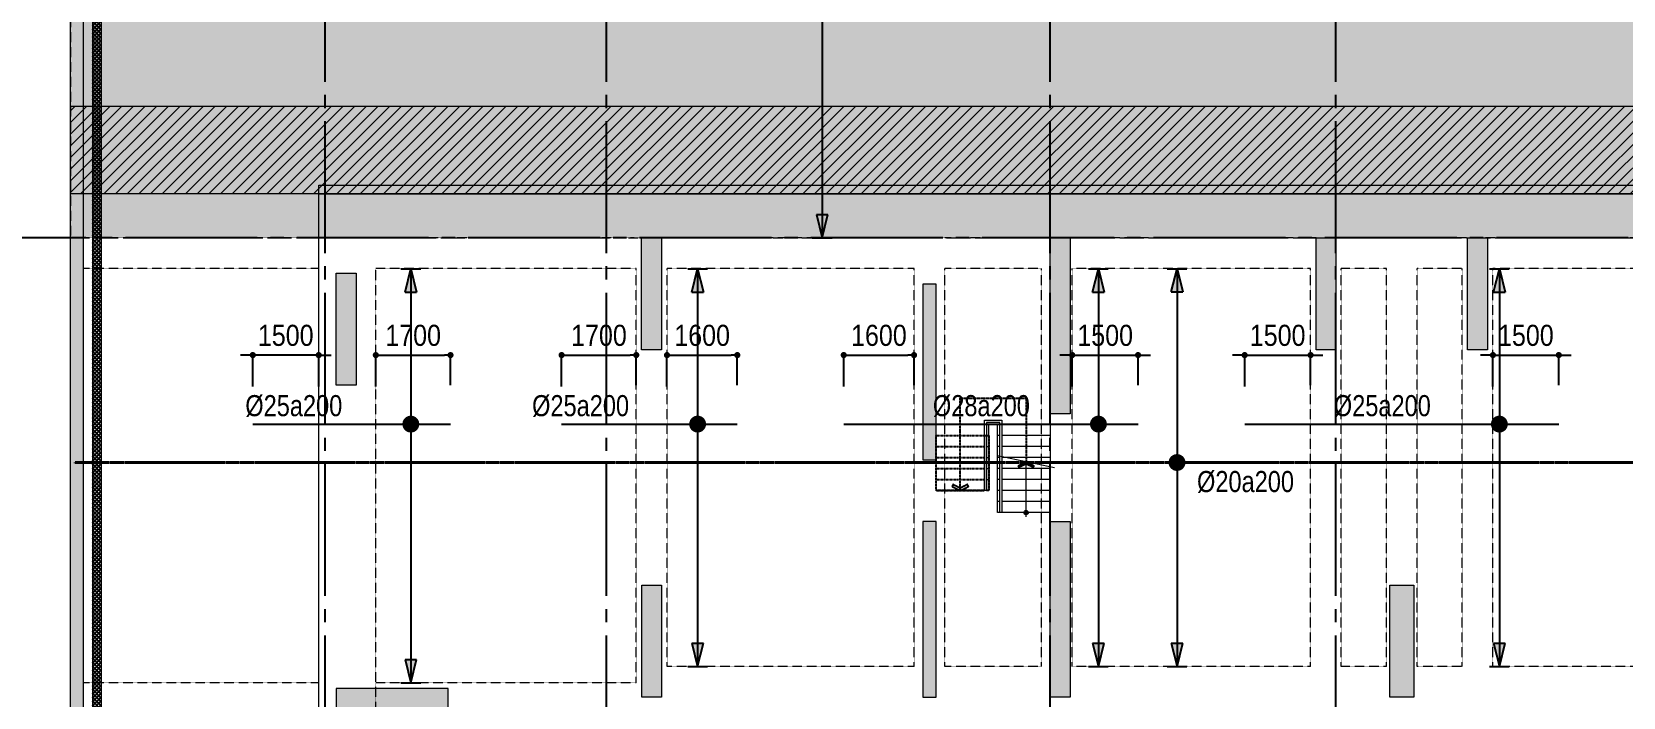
# Model space of a CAD drawing. Header units: millimetres. Extents: x -3819597 to -2591384, y 582389 to 820195.
# Drawn here: x -3717024 to -3680806, y 622231 to 637369 of the extents above; entities that cross this region are included whole.
import ezdxf
from ezdxf.enums import TextEntityAlignment as Align

# ---------------------------------------------------------------- set-up
doc = ezdxf.new("R2010")
doc.units = ezdxf.units.MM
doc.header["$MEASUREMENT"] = 0
for name, pattern in [('CENTER', [2, 1.25, -0.25, 0.25, -0.25]), ('CHG_XX_Cot_Ham 2$0$MB_Luoi truc$0$HTT Hidden 21', [3, 2, -1]), ('CHG_XX_Damsan_Ham 2$0$CHG_XX_Damsan_Ham 2$0$HIDDEN', [0.375, 0.25, -0.125]), ('CHG_XX_Damsan_Ham 2$0$MB Ham 2$0$HIDDEN', [0.375, 0.25, -0.125]), ('CHG_XX_Luoi truc$0$MB_Luoi truc$0$Center101', [13, 10, -1, 1, -1]), ('HIDDEN', [0.375, 0.25, -0.125])]:
    doc.linetypes.add(name, pattern=pattern)
doc.layers.get('0').update_dxf_attribs({"lineweight": 9})
doc.layers.get('Defpoints').update_dxf_attribs({"color": 10, "lineweight": 0})
for name, color, linetype in [('02HN. TEXT B', 1, 'Continuous'), ('08HN. SSS X', 6, 'Continuous'), ('12HN. GRID', 1, 'CENTER'), ('CHG_XX_Cot_Ham 2$0$mb_cot tang 1-3$0$Concrete Line', 6, 'Continuous'), ("CHG_XX_Damsan_Ham 2$0$CHG_XX_Damsan_Ham 2$0$'S_General_Hatch_8", 8, 'Continuous'), ('CHG_XX_Damsan_Ham 2$0$MB Ham 2$0$Staircase', 30, 'Continuous'), ('CHG_XX_Luoi truc$0$Grid', 34, 'Continuous'), ('CHG_XX_Luoi truc$0$Grid Line', 8, 'CHG_XX_Luoi truc$0$MB_Luoi truc$0$Center101'), ('dim', 51, 'Continuous')]:
    doc.layers.add(name, color=color, linetype=linetype)
for name, color, linetype, lineweight in [('CHG_XX_Cot_Ham 2$0$NS-Pier-H2', 150, 'Continuous', 13), ('CHG_XX_Cot_Ham 2$0$NS-Pier-H2 @ 1', 150, 'Continuous', 13), ('CHG_XX_Cot_Ham 2$0$NS-Pier-H2 @ 150', 150, 'Continuous', 13), ("CHG_XX_Damsan_Ham 2$0$CHG_XX_Damsan_Ham 2$0$'S_General_Hidden_1 Thin", 1, 'CHG_XX_Damsan_Ham 2$0$CHG_XX_Damsan_Ham 2$0$HIDDEN', 18), ('CHG_XX_Damsan_Ham 2$0$CHG_XX_Damsan_Ham 2$0$CHG_XX_Damsan_Ham 2$0$Start net bao', 3, 'Continuous', 18), ('CHG_XX_Damsan_Ham 2$0$CHG_XX_Damsan_Ham 2$0$DBAO', 3, 'Continuous', 13), ('CHG_XX_Damsan_Ham 2$0$CHG_XX_Damsan_Ham 2$0$DTE-MEP-H-SLAB TEXT', 3, 'Continuous', 0), ('CHG_XX_Damsan_Ham 2$0$CHG_XX_Damsan_Ham 2$0$HATCH', 154, 'Continuous', 9), ('CHG_XX_Damsan_Ham 2$0$CHG_XX_Damsan_Ham 2$0$mach ngung thi cong', 6, 'Continuous', 13), ('CHG_XX_Damsan_Ham 2$0$CHG_XX_Damsan_Ham 2$0$Start hatch @ 1', 8, 'Continuous', 25), ('CHG_XX_Damsan_Ham 2$0$CHG_XX_Damsan_Ham 2$0$Start net bao', 3, 'Continuous', 18), ('CHG_XX_Damsan_Ham 2$0$HATCH', 57, 'Continuous', 9), ('CHG_XX_Damsan_Ham 2$0$mach ngung thi cong', 6, 'Continuous', 13), ('CHG_XX_Damsan_Ham 2$0$tam cap ram', 8, 'Continuous', 5), ('thep chay suot', 5, 'HIDDEN', 40)]:
    doc.layers.add(name, color=color, linetype=linetype, lineweight=lineweight)
doc.styles.add('[HN042014]STYLE', font='arial.ttf', dxfattribs={"width": 0.8})
doc.styles.add('CHG_XX_Luoi truc$0$MB_Luoi truc$0$Grid A-F$0$VNI-HelveCB', font='VHELVCB_0.TTF')
doc.styles.add('MB_Luoi truc$0$Arial_C', font='arial.ttf', dxfattribs={"width": 0.85})
doc.dimstyles.new('200', dxfattribs={"dimscale": 200, "dimtxt": 2.4, "dimasz": 0.7, "dimexe": 0.0003, "dimexo": 0, "dimgap": 1, "dimtad": 1, "dimdec": 0, "dimzin": 12, "dimdsep": 46, "dimtxsty": 'MB_Luoi truc$0$Arial_C', "dimblk": 'MB_Luoi truc$0$_Dot', "dimcen": 0.5, "dimclrd": 256, "dimclre": 8, "dimclrt": 1, "dimadec": 0, "dimazin": 0, "dimtfac": 1, "dimtdec": 0, "dimtix": 1, "dimtmove": 2, "dimatfit": 3, "dimldrblk": 'MB_Luoi truc$0$HTT Arrow 30', "dimfxl": 1, "dimtolj": 1, "dimtzin": 0, "dimlwe": -1, "dimarcsym": 0})

# ---------------------------------------------------------------- blocks, each defined once
blk = doc.blocks.new('*U711')
at = {"layer": '12HN. GRID', "linetype": 'Continuous'}
h = blk.add_hatch(color=256, dxfattribs=at)
h.dxf.hatch_style = 1
h.paths.add_polyline_path([(-44, 1294), (44, 1294), (0, 1470)])
h = blk.add_hatch(color=256, dxfattribs=at)
h.dxf.hatch_style = 1
h.paths.add_polyline_path([(0, -1546), (44, -1370), (-44, -1370)])
for p, q in [((-75, 1470), (75, 1470)), ((-44, 1294), (0, 1470)), ((0, 1470), (0, -1546)), ((0, 1470), (44, 1294)), ((-44, 1294), (44, 1294)), ((-44, -1370), (44, -1370)), ((-44, -1370), (0, -1546)), ((0, -1546), (44, -1370)), ((-75, -1546), (75, -1546))]:
    blk.add_line(p, q, dxfattribs=at)
at = {"layer": '12HN. GRID', "linetype": 'Continuous', "const_width": 64, "flags": 128}
blk.add_lwpolyline([(-32, 0, 1), (32, 0, 1)], format="xyb", close=True, dxfattribs=at)
at = {"layer": 'thep chay suot', "linetype": 'HIDDEN', "ltscale": 10}
blk.add_line((-8360, 0), (6008, 0), dxfattribs=at)
at = {"layer": 'thep chay suot', "linetype": 'ByBlock', "ltscale": 0.001}
blk.add_line((-8360, 0), (-8360, -5), dxfattribs=at)
at = {"layer": '02HN. TEXT B', "linetype": 'ByBlock', "style": '[HN042014]STYLE', "width": 0.8, "flags": 8}
blk.add_attdef('0', text='', height=160, dxfattribs=at).set_placement((-351, 260), align=Align.MIDDLE_CENTER)
blk.add_attdef('1', text='', height=160, dxfattribs=at).set_placement((152, -144), align=Align.MIDDLE_LEFT)
at = {"layer": 'Defpoints', "color": 9, "linetype": 'ByBlock', "style": '[HN042014]STYLE', "width": 0.8, "flags": 9}
for tag, p in [('2', (13639, -186)), ('3', (13639, -590)), ('4', (13639, -995)), ('5', (13639, -1386))]:
    blk.add_attdef(tag, text='', height=250, dxfattribs=at).set_placement(p, align=Align.MIDDLE_CENTER)
blk = doc.blocks.new('*U619')
at = {"layer": '12HN. GRID', "linetype": 'Continuous'}
h = blk.add_hatch(color=256, dxfattribs=at)
h.dxf.hatch_style = 1
h.paths.add_polyline_path([(-44, 1001), (44, 1001), (0, 1177)])
h = blk.add_hatch(color=256, dxfattribs=at)
h.dxf.hatch_style = 1
h.paths.add_polyline_path([(0, -1962), (44, -1786), (-44, -1786)])
at = {"layer": '08HN. SSS X', "linetype": 'ByBlock', "ltscale": 10}
for p, q in [((-1199, 0), (301, 0)), ((-1199, 0), (-1199, 0)), ((301, 0), (301, 0))]:
    blk.add_line(p, q, dxfattribs=at)
at = {"layer": '12HN. GRID', "linetype": 'Continuous'}
for p, q in [((-75, 1177), (75, 1177)), ((-44, 1001), (0, 1177)), ((0, 1177), (0, -1962)), ((0, 1177), (44, 1001)), ((-44, 1001), (44, 1001)), ((-44, -1786), (44, -1786)), ((-44, -1786), (0, -1962)), ((0, -1962), (44, -1786)), ((-75, -1962), (75, -1962))]:
    blk.add_line(p, q, dxfattribs=at)
at = {"layer": '12HN. GRID', "linetype": 'Continuous', "const_width": 64, "flags": 128}
blk.add_lwpolyline([(-32, 0, 1), (32, 0, 1)], format="xyb", close=True, dxfattribs=at)
at = {"layer": '02HN. TEXT B', "linetype": 'ByBlock', "style": '[HN042014]STYLE', "width": 0.8, "flags": 8}
blk.add_attdef('0', text='', height=160, dxfattribs=at).set_placement((1102, 160), align=Align.MIDDLE_CENTER)
blk.add_attdef('1', text='', height=160, dxfattribs=at).set_placement((-1256, 140), align=Align.MIDDLE_LEFT)
at = {"layer": 'Defpoints', "color": 9, "linetype": 'ByBlock', "style": '[HN042014]STYLE', "width": 0.8, "flags": 9}
for tag, p in [('2', (3037, 12888)), ('3', (3037, 12484)), ('4', (3037, 12079)), ('5', (3037, 11688))]:
    blk.add_attdef(tag, text='', height=250, dxfattribs=at).set_placement(p, align=Align.MIDDLE_CENTER)
blk = doc.blocks.new('MB_Luoi truc$0$_Dot')
at = {"color": 0, "linetype": 'ByBlock', "lineweight": -2}
blk.add_line((-0.5, 0), (-1, 0), dxfattribs=at)
at = {"color": 0, "linetype": 'ByBlock', "const_width": 0.5}
blk.add_lwpolyline([(-0.25, 0, 1), (0.25, 0, 1)], format="xyb", close=True, dxfattribs=at)
blk = doc.blocks.new('*D617')
at = {"layer": 'Defpoints', "color": 0, "ltscale": 1500, "transparency": 16777216}
for p in [(-3711995, 630014), (-3711995, 629299), (-3710495, 629299)]:
    blk.add_point(p, dxfattribs=at)
at = {"layer": 'dim', "lineweight": -2, "ltscale": 1500, "transparency": 16777216}
for p, q in [((-3712135, 630014), (-3712275, 630014)), ((-3710495, 630014), (-3711995, 630014)), ((-3710355, 630014), (-3710215, 630014))]:
    blk.add_line(p, q, dxfattribs=at)
at = {"layer": 'dim', "color": 8, "ltscale": 1500, "transparency": 16777216}
for p, q in [((-3711995, 629299), (-3711995, 630015)), ((-3710495, 629299), (-3710495, 630015))]:
    blk.add_line(p, q, dxfattribs=at)
at = {"layer": 'dim', "lineweight": -2, "ltscale": 1500, "transparency": 16777216, "xscale": 140, "yscale": 140, "zscale": 140}
blk.add_blockref('MB_Luoi truc$0$_Dot', (-3711995, 630014), dxfattribs=at)
at = {"layer": 'dim', "lineweight": -2, "ltscale": 1500, "transparency": 16777216, "xscale": 140, "yscale": 140, "zscale": 140, "rotation": 180}
blk.add_blockref('MB_Luoi truc$0$_Dot', (-3710495, 630014), dxfattribs=at)
at = {"layer": 'dim', "color": 1, "ltscale": 1500, "transparency": 16777216, "insert": (-3711245, 630460), "char_height": 480, "attachment_point": 5, "style": 'MB_Luoi truc$0$Arial_C'}
blk.add_mtext('\\A1;1500', dxfattribs=at)
blk = doc.blocks.new('MB_Luoi truc$0$HTT Arrow 30')
blk.add_hatch(color=256).paths.add_polyline_path([(-2.5, 0.375), (-2.5, -0.375), (0, 0)])
at = {"color": 0, "linetype": 'ByBlock', "lineweight": -2}
for p, q in [((0, 0), (-2.5, 0.375)), ((-2.5, -0.375), (-2.5, 0.375)), ((0, 0), (-2.5, -0.375))]:
    blk.add_line(p, q, dxfattribs=at)
blk = doc.blocks.new('*D618')
at = {"layer": 'Defpoints', "color": 0, "ltscale": 1500, "transparency": 16777216}
for p in [(-3707495, 630014), (-3709195, 629299), (-3707495, 629326)]:
    blk.add_point(p, dxfattribs=at)
at = {"layer": 'dim', "color": 8, "ltscale": 1500, "transparency": 16777216}
for p, q in [((-3709195, 629299), (-3709195, 630015)), ((-3707495, 629326), (-3707495, 630015))]:
    blk.add_line(p, q, dxfattribs=at)
at = {"layer": 'dim', "lineweight": -2, "ltscale": 1500, "transparency": 16777216}
blk.add_line((-3709055, 630014), (-3707635, 630014), dxfattribs=at)
at = {"layer": 'dim', "lineweight": -2, "ltscale": 1500, "transparency": 16777216, "xscale": 140, "yscale": 140, "zscale": 140, "rotation": 180}
blk.add_blockref('MB_Luoi truc$0$_Dot', (-3709195, 630014), dxfattribs=at)
at = {"layer": 'dim', "lineweight": -2, "ltscale": 1500, "transparency": 16777216, "xscale": 140, "yscale": 140, "zscale": 140}
blk.add_blockref('MB_Luoi truc$0$_Dot', (-3707495, 630014), dxfattribs=at)
at = {"layer": 'dim', "color": 1, "ltscale": 1500, "transparency": 16777216, "insert": (-3708345, 630460), "char_height": 480, "attachment_point": 5, "style": 'MB_Luoi truc$0$Arial_C'}
blk.add_mtext('\\A1;1700', dxfattribs=at)
blk = doc.blocks.new('*D620')
at = {"layer": 'Defpoints', "color": 0, "ltscale": 1500, "transparency": 16777216}
for p in [(-3700968, 630014), (-3702568, 629299), (-3700968, 629326)]:
    blk.add_point(p, dxfattribs=at)
at = {"layer": 'dim', "color": 8, "ltscale": 1500, "transparency": 16777216}
for p, q in [((-3702568, 629299), (-3702568, 630015)), ((-3700968, 629326), (-3700968, 630015))]:
    blk.add_line(p, q, dxfattribs=at)
at = {"layer": 'dim', "lineweight": -2, "ltscale": 1500, "transparency": 16777216}
blk.add_line((-3702428, 630014), (-3701108, 630014), dxfattribs=at)
at = {"layer": 'dim', "lineweight": -2, "ltscale": 1500, "transparency": 16777216, "xscale": 140, "yscale": 140, "zscale": 140, "rotation": 180}
blk.add_blockref('MB_Luoi truc$0$_Dot', (-3702568, 630014), dxfattribs=at)
at = {"layer": 'dim', "lineweight": -2, "ltscale": 1500, "transparency": 16777216, "xscale": 140, "yscale": 140, "zscale": 140}
blk.add_blockref('MB_Luoi truc$0$_Dot', (-3700968, 630014), dxfattribs=at)
at = {"layer": 'dim', "color": 1, "ltscale": 1500, "transparency": 16777216, "insert": (-3701768, 630460), "char_height": 480, "attachment_point": 5, "style": 'MB_Luoi truc$0$Arial_C'}
blk.add_mtext('\\A1;1600', dxfattribs=at)
blk = doc.blocks.new('*D621')
at = {"layer": 'Defpoints', "color": 0, "ltscale": 1500, "transparency": 16777216}
for p in [(-3703268, 630014), (-3704967, 629299), (-3703268, 629326)]:
    blk.add_point(p, dxfattribs=at)
at = {"layer": 'dim', "color": 8, "ltscale": 1500, "transparency": 16777216}
for p, q in [((-3704967, 629299), (-3704967, 630015)), ((-3703268, 629326), (-3703268, 630015))]:
    blk.add_line(p, q, dxfattribs=at)
at = {"layer": 'dim', "lineweight": -2, "ltscale": 1500, "transparency": 16777216}
blk.add_line((-3704827, 630014), (-3703408, 630014), dxfattribs=at)
at = {"layer": 'dim', "lineweight": -2, "ltscale": 1500, "transparency": 16777216, "xscale": 140, "yscale": 140, "zscale": 140, "rotation": 180}
blk.add_blockref('MB_Luoi truc$0$_Dot', (-3704967, 630014), dxfattribs=at)
at = {"layer": 'dim', "lineweight": -2, "ltscale": 1500, "transparency": 16777216, "xscale": 140, "yscale": 140, "zscale": 140}
blk.add_blockref('MB_Luoi truc$0$_Dot', (-3703268, 630014), dxfattribs=at)
at = {"layer": 'dim', "color": 1, "ltscale": 1500, "transparency": 16777216, "insert": (-3704117, 630460), "char_height": 480, "attachment_point": 5, "style": 'MB_Luoi truc$0$Arial_C'}
blk.add_mtext('\\A1;1700', dxfattribs=at)
blk = doc.blocks.new('*D622')
at = {"layer": 'Defpoints', "color": 0, "ltscale": 1500, "transparency": 16777216}
for p in [(-3696945, 630014), (-3698545, 629299), (-3696945, 629326)]:
    blk.add_point(p, dxfattribs=at)
at = {"layer": 'dim', "color": 8, "ltscale": 1500, "transparency": 16777216}
for p, q in [((-3698545, 629299), (-3698545, 630015)), ((-3696945, 629326), (-3696945, 630015))]:
    blk.add_line(p, q, dxfattribs=at)
at = {"layer": 'dim', "lineweight": -2, "ltscale": 1500, "transparency": 16777216}
blk.add_line((-3698405, 630014), (-3697085, 630014), dxfattribs=at)
at = {"layer": 'dim', "lineweight": -2, "ltscale": 1500, "transparency": 16777216, "xscale": 140, "yscale": 140, "zscale": 140, "rotation": 180}
blk.add_blockref('MB_Luoi truc$0$_Dot', (-3698545, 630014), dxfattribs=at)
at = {"layer": 'dim', "lineweight": -2, "ltscale": 1500, "transparency": 16777216, "xscale": 140, "yscale": 140, "zscale": 140}
blk.add_blockref('MB_Luoi truc$0$_Dot', (-3696945, 630014), dxfattribs=at)
at = {"layer": 'dim', "color": 1, "ltscale": 1500, "transparency": 16777216, "insert": (-3697745, 630460), "char_height": 480, "attachment_point": 5, "style": 'MB_Luoi truc$0$Arial_C'}
blk.add_mtext('\\A1;1600', dxfattribs=at)
blk = doc.blocks.new('*D623')
at = {"layer": 'Defpoints', "color": 0, "ltscale": 1500, "transparency": 16777216}
for p in [(-3687920, 630014), (-3689420, 629299), (-3687920, 629326)]:
    blk.add_point(p, dxfattribs=at)
at = {"layer": 'dim', "lineweight": -2, "ltscale": 1500, "transparency": 16777216}
for p, q in [((-3689560, 630014), (-3689700, 630014)), ((-3689420, 630014), (-3687920, 630014)), ((-3687780, 630014), (-3687640, 630014))]:
    blk.add_line(p, q, dxfattribs=at)
at = {"layer": 'dim', "color": 8, "ltscale": 1500, "transparency": 16777216}
for p, q in [((-3689420, 629299), (-3689420, 630015)), ((-3687920, 629326), (-3687920, 630015))]:
    blk.add_line(p, q, dxfattribs=at)
at = {"layer": 'dim', "lineweight": -2, "ltscale": 1500, "transparency": 16777216, "xscale": 140, "yscale": 140, "zscale": 140}
blk.add_blockref('MB_Luoi truc$0$_Dot', (-3689420, 630014), dxfattribs=at)
at = {"layer": 'dim', "lineweight": -2, "ltscale": 1500, "transparency": 16777216, "xscale": 140, "yscale": 140, "zscale": 140, "rotation": 180}
blk.add_blockref('MB_Luoi truc$0$_Dot', (-3687920, 630014), dxfattribs=at)
at = {"layer": 'dim', "color": 1, "ltscale": 1500, "transparency": 16777216, "insert": (-3688670, 630460), "char_height": 480, "attachment_point": 5, "style": 'MB_Luoi truc$0$Arial_C'}
blk.add_mtext('\\A1;1500', dxfattribs=at)
blk = doc.blocks.new('*U630')
at = {"layer": '12HN. GRID', "linetype": 'Continuous'}
h = blk.add_hatch(color=256, dxfattribs=at)
h.dxf.hatch_style = 1
h.paths.add_polyline_path([(-44, 1001), (44, 1001), (0, 1177)])
h = blk.add_hatch(color=256, dxfattribs=at)
h.dxf.hatch_style = 1
h.paths.add_polyline_path([(0, -1837), (44, -1661), (-44, -1661)])
at = {"layer": '08HN. SSS X', "linetype": 'ByBlock', "ltscale": 10}
for p, q in [((-1032, 0), (301, 0)), ((-1032, 0), (-1032, 0)), ((301, 0), (301, 0))]:
    blk.add_line(p, q, dxfattribs=at)
at = {"layer": '12HN. GRID', "linetype": 'Continuous'}
for p, q in [((-75, 1177), (75, 1177)), ((-44, 1001), (0, 1177)), ((0, 1177), (0, -1837)), ((0, 1177), (44, 1001)), ((-44, 1001), (44, 1001)), ((-44, -1661), (44, -1661)), ((-44, -1661), (0, -1837)), ((0, -1837), (44, -1661)), ((-75, -1837), (75, -1837))]:
    blk.add_line(p, q, dxfattribs=at)
at = {"layer": '12HN. GRID', "linetype": 'Continuous', "const_width": 64, "flags": 128}
blk.add_lwpolyline([(-32, 0, 1), (32, 0, 1)], format="xyb", close=True, dxfattribs=at)
at = {"layer": '02HN. TEXT B', "linetype": 'ByBlock', "style": '[HN042014]STYLE', "width": 0.8, "flags": 8}
blk.add_attdef('0', text='', height=160, dxfattribs=at).set_placement((1102, 160), align=Align.MIDDLE_CENTER)
blk.add_attdef('1', text='', height=160, dxfattribs=at).set_placement((-1256, 140), align=Align.MIDDLE_LEFT)
at = {"layer": 'Defpoints', "color": 9, "linetype": 'ByBlock', "style": '[HN042014]STYLE', "width": 0.8, "flags": 9}
for tag, p in [('2', (3037, 12888)), ('3', (3037, 12484)), ('4', (3037, 12079)), ('5', (3037, 11688))]:
    blk.add_attdef(tag, text='', height=250, dxfattribs=at).set_placement(p, align=Align.MIDDLE_CENTER)
blk = doc.blocks.new('*D627')
at = {"layer": 'Defpoints', "color": 0, "ltscale": 1500, "transparency": 16777216}
for p in [(-3691846, 630014), (-3693345, 629299), (-3691846, 629326)]:
    blk.add_point(p, dxfattribs=at)
at = {"layer": 'dim', "lineweight": -2, "ltscale": 1500, "transparency": 16777216}
for p, q in [((-3693485, 630014), (-3693625, 630014)), ((-3693345, 630014), (-3691846, 630014)), ((-3691706, 630014), (-3691566, 630014))]:
    blk.add_line(p, q, dxfattribs=at)
at = {"layer": 'dim', "color": 8, "ltscale": 1500, "transparency": 16777216}
for p, q in [((-3693345, 629299), (-3693345, 630015)), ((-3691846, 629326), (-3691846, 630015))]:
    blk.add_line(p, q, dxfattribs=at)
at = {"layer": 'dim', "lineweight": -2, "ltscale": 1500, "transparency": 16777216, "xscale": 140, "yscale": 140, "zscale": 140}
blk.add_blockref('MB_Luoi truc$0$_Dot', (-3693345, 630014), dxfattribs=at)
at = {"layer": 'dim', "lineweight": -2, "ltscale": 1500, "transparency": 16777216, "xscale": 140, "yscale": 140, "zscale": 140, "rotation": 180}
blk.add_blockref('MB_Luoi truc$0$_Dot', (-3691846, 630014), dxfattribs=at)
at = {"layer": 'dim', "color": 1, "ltscale": 1500, "transparency": 16777216, "insert": (-3692595, 630460), "char_height": 480, "attachment_point": 5, "style": 'MB_Luoi truc$0$Arial_C'}
blk.add_mtext('\\A1;1500', dxfattribs=at)
blk = doc.blocks.new('*U629')
at = {"layer": '12HN. GRID', "linetype": 'Continuous'}
h = blk.add_hatch(color=256, dxfattribs=at)
h.dxf.hatch_style = 1
h.paths.add_polyline_path([(-44, 1001), (44, 1001), (0, 1177)])
h = blk.add_hatch(color=256, dxfattribs=at)
h.dxf.hatch_style = 1
h.paths.add_polyline_path([(0, -1837), (44, -1661), (-44, -1661)])
at = {"layer": '08HN. SSS X', "linetype": 'ByBlock', "ltscale": 10}
for p, q in [((-1932, 0), (301, 0)), ((-1932, 0), (-1932, 0)), ((301, 0), (301, 0))]:
    blk.add_line(p, q, dxfattribs=at)
at = {"layer": '12HN. GRID', "linetype": 'Continuous'}
for p, q in [((-75, 1177), (75, 1177)), ((-44, 1001), (0, 1177)), ((0, 1177), (0, -1837)), ((0, 1177), (44, 1001)), ((-44, 1001), (44, 1001)), ((-44, -1661), (44, -1661)), ((-44, -1661), (0, -1837)), ((0, -1837), (44, -1661)), ((-75, -1837), (75, -1837))]:
    blk.add_line(p, q, dxfattribs=at)
at = {"layer": '12HN. GRID', "linetype": 'Continuous', "const_width": 64, "flags": 128}
blk.add_lwpolyline([(-32, 0, 1), (32, 0, 1)], format="xyb", close=True, dxfattribs=at)
at = {"layer": '02HN. TEXT B', "linetype": 'ByBlock', "style": '[HN042014]STYLE', "width": 0.8, "flags": 8}
blk.add_attdef('0', text='', height=160, dxfattribs=at).set_placement((1102, 160), align=Align.MIDDLE_CENTER)
blk.add_attdef('1', text='', height=160, dxfattribs=at).set_placement((-1256, 140), align=Align.MIDDLE_LEFT)
at = {"layer": 'Defpoints', "color": 9, "linetype": 'ByBlock', "style": '[HN042014]STYLE', "width": 0.8, "flags": 9}
for tag, p in [('2', (3037, 12888)), ('3', (3037, 12484)), ('4', (3037, 12079)), ('5', (3037, 11688))]:
    blk.add_attdef(tag, text='', height=250, dxfattribs=at).set_placement(p, align=Align.MIDDLE_CENTER)
blk = doc.blocks.new('*D628')
at = {"layer": 'Defpoints', "color": 0, "ltscale": 1500, "transparency": 16777216}
for p in [(-3682271, 630014), (-3683770, 629299), (-3682271, 629326)]:
    blk.add_point(p, dxfattribs=at)
at = {"layer": 'dim', "lineweight": -2, "ltscale": 1500, "transparency": 16777216}
for p, q in [((-3683910, 630014), (-3684050, 630014)), ((-3683770, 630014), (-3682271, 630014)), ((-3682131, 630014), (-3681991, 630014))]:
    blk.add_line(p, q, dxfattribs=at)
at = {"layer": 'dim', "color": 8, "ltscale": 1500, "transparency": 16777216}
for p, q in [((-3683770, 629299), (-3683770, 630015)), ((-3682271, 629326), (-3682271, 630015))]:
    blk.add_line(p, q, dxfattribs=at)
at = {"layer": 'dim', "lineweight": -2, "ltscale": 1500, "transparency": 16777216, "xscale": 140, "yscale": 140, "zscale": 140}
blk.add_blockref('MB_Luoi truc$0$_Dot', (-3683770, 630014), dxfattribs=at)
at = {"layer": 'dim', "lineweight": -2, "ltscale": 1500, "transparency": 16777216, "xscale": 140, "yscale": 140, "zscale": 140, "rotation": 180}
blk.add_blockref('MB_Luoi truc$0$_Dot', (-3682271, 630014), dxfattribs=at)
at = {"layer": 'dim', "color": 1, "ltscale": 1500, "transparency": 16777216, "insert": (-3683020, 630460), "char_height": 480, "attachment_point": 5, "style": 'MB_Luoi truc$0$Arial_C'}
blk.add_mtext('\\A1;1500', dxfattribs=at)
blk = doc.blocks.new('*U631')
at = {"layer": '12HN. GRID', "linetype": 'Continuous'}
h = blk.add_hatch(color=256, dxfattribs=at)
h.dxf.hatch_style = 1
h.paths.add_polyline_path([(-44, 1001), (44, 1001), (0, 1177)])
h = blk.add_hatch(color=256, dxfattribs=at)
h.dxf.hatch_style = 1
h.paths.add_polyline_path([(0, -1837), (44, -1661), (-44, -1661)])
at = {"layer": '08HN. SSS X', "linetype": 'ByBlock', "ltscale": 10}
for p, q in [((-1932, 0), (451, 0)), ((-1932, 0), (-1932, 0)), ((451, 0), (451, 0))]:
    blk.add_line(p, q, dxfattribs=at)
at = {"layer": '12HN. GRID', "linetype": 'Continuous'}
for p, q in [((-75, 1177), (75, 1177)), ((-44, 1001), (0, 1177)), ((0, 1177), (0, -1837)), ((0, 1177), (44, 1001)), ((-44, 1001), (44, 1001)), ((-44, -1661), (44, -1661)), ((-44, -1661), (0, -1837)), ((0, -1837), (44, -1661)), ((-75, -1837), (75, -1837))]:
    blk.add_line(p, q, dxfattribs=at)
at = {"layer": '12HN. GRID', "linetype": 'Continuous', "const_width": 64, "flags": 128}
blk.add_lwpolyline([(-32, 0, 1), (32, 0, 1)], format="xyb", close=True, dxfattribs=at)
at = {"layer": '02HN. TEXT B', "linetype": 'ByBlock', "style": '[HN042014]STYLE', "width": 0.8, "flags": 8}
blk.add_attdef('0', text='', height=160, dxfattribs=at).set_placement((1102, 160), align=Align.MIDDLE_CENTER)
blk.add_attdef('1', text='', height=160, dxfattribs=at).set_placement((-1256, 140), align=Align.MIDDLE_LEFT)
at = {"layer": 'Defpoints', "color": 9, "linetype": 'ByBlock', "style": '[HN042014]STYLE', "width": 0.8, "flags": 9}
for tag, p in [('2', (3037, 12888)), ('3', (3037, 12484)), ('4', (3037, 12079)), ('5', (3037, 11688))]:
    blk.add_attdef(tag, text='', height=250, dxfattribs=at).set_placement(p, align=Align.MIDDLE_CENTER)
blk = doc.blocks.new('*U717')
at = {"layer": '12HN. GRID', "linetype": 'Continuous'}
h = blk.add_hatch(color=256, dxfattribs=at)
h.dxf.hatch_style = 1
h.paths.add_polyline_path([(0, -8215), (44, -8039), (-44, -8039)])
for p, q in [((0, 12335), (0, -8215)), ((-44, -8039), (44, -8039)), ((-44, -8039), (0, -8215)), ((0, -8215), (44, -8039)), ((-75, -8215), (75, -8215))]:
    blk.add_line(p, q, dxfattribs=at)
at = {"layer": '02HN. TEXT B', "linetype": 'ByBlock', "style": '[HN042014]STYLE', "width": 0.8, "flags": 8}
blk.add_attdef('0', text='', height=160, dxfattribs=at).set_placement((-351, 260), align=Align.MIDDLE_CENTER)
blk.add_attdef('1', text='', height=160, dxfattribs=at).set_placement((152, 180), align=Align.MIDDLE_LEFT)
at = {"layer": 'Defpoints', "color": 9, "linetype": 'ByBlock', "style": '[HN042014]STYLE', "width": 0.8, "flags": 9}
for tag, p in [('2', (-12351, -1512)), ('3', (-12351, -1917)), ('4', (-12351, -2322)), ('5', (-12351, -2712))]:
    blk.add_attdef(tag, text='', height=250, dxfattribs=at).set_placement(p, align=Align.MIDDLE_CENTER)
blk = doc.blocks.new('*U1035')
at = {"layer": 'CHG_XX_Cot_Ham 2$0$NS-Pier-H2 @ 1'}
h = blk.add_hatch(color=256, dxfattribs=at)
h.dxf.hatch_style = 1
h.paths.add_polyline_path([(450, 0), (0, 0), (0, -2550), (450, -2550)])
at = {"layer": 'CHG_XX_Cot_Ham 2$0$NS-Pier-H2 @ 150'}
h = blk.add_hatch(color=256, dxfattribs=at)
h.dxf.hatch_style = 1
h.paths.add_polyline_path([(450, 0), (0, 0), (0, -2550), (450, -2550)])
blk = doc.blocks.new('CHG_XX_Cot_Ham 2$0$Block A_C450x2250')
at = {"layer": 'CHG_XX_Cot_Ham 2$0$NS-Pier-H2'}
blk.add_lwpolyline([(450, -2550), (0, -2550), (0, 0), (450, 0)], close=True, dxfattribs=at)
blk.add_blockref('*U1035', (0, 0), dxfattribs=at)
blk = doc.blocks.new('CHG_XX_Cot_Ham 2$0$300x9400')
at = {"layer": 'CHG_XX_Cot_Ham 2$0$NS-Pier-H2'}
h = blk.add_hatch(color=5, dxfattribs=at)
h.dxf.hatch_style = 1
h.paths.add_polyline_path([(0, -4000), (300, -4000), (300, 0), (0, 0)])
h.paths.add_polyline_path([(300, -5400), (0, -5400), (0, -9400), (300, -9400)])
for points in [[(300, 0), (0, 0), (0, -4000), (300, -4000)], [(300, -5400), (0, -5400), (0, -9400), (300, -9400)]]:
    blk.add_lwpolyline(points, close=True, dxfattribs=at)
blk = doc.blocks.new('CHG_XX_Cot_Ham 2$0$Block A_C10450x300')
at = {"layer": 'CHG_XX_Cot_Ham 2$0$NS-Pier-H2'}
h = blk.add_hatch(color=256, dxfattribs=at)
h.dxf.hatch_style = 1
h.paths.add_polyline_path([(6450, 0), (6450, -450), (10450, -450), (10450, 0)])
h.paths.add_polyline_path([(4000, -450), (4000, 0), (0, 0), (0, -450)])
for points in [[(0, 0), (4000, 0), (4000, -450), (0, -450)], [(6450, 0), (10450, 0), (10450, -450), (6450, -450)]]:
    blk.add_lwpolyline(points, close=True, dxfattribs=at)
blk = doc.blocks.new('*U1038')
at = {"layer": 'CHG_XX_Cot_Ham 2$0$NS-Pier-H2 @ 1'}
h = blk.add_hatch(color=256, dxfattribs=at)
h.dxf.hatch_style = 1
h.paths.add_polyline_path([(550, 0), (0, 0), (0, -2550), (550, -2550)])
at = {"layer": 'CHG_XX_Cot_Ham 2$0$NS-Pier-H2 @ 150'}
h = blk.add_hatch(color=256, dxfattribs=at)
h.dxf.hatch_style = 1
h.paths.add_polyline_path([(550, 0), (0, 0), (0, -2550), (550, -2550)])
blk = doc.blocks.new('CHG_XX_Cot_Ham 2$0$550x2550')
at = {"layer": 'CHG_XX_Cot_Ham 2$0$NS-Pier-H2'}
blk.add_lwpolyline([(550, -2550), (0, -2550), (0, 0), (550, 0)], close=True, dxfattribs=at)
blk.add_blockref('*U1038', (0, 0), dxfattribs=at)
blk = doc.blocks.new('*U1034')
at = {"layer": 'CHG_XX_Luoi truc$0$Grid Line'}
blk.add_line((0, 0), (0, 608), dxfattribs=at)
at = {"layer": 'CHG_XX_Luoi truc$0$Grid', "lineweight": -2, "style": 'CHG_XX_Luoi truc$0$MB_Luoi truc$0$Grid A-F$0$VNI-HelveCB'}
for tag, p in [('GRIDSUB', (0, 617)), ('GRID', (0, -9))]:
    blk.add_attdef(tag, text='', height=5, dxfattribs=at).set_placement(p, align=Align.MIDDLE)
blk = doc.blocks.new('*U1029')
at = {"layer": 'CHG_XX_Luoi truc$0$Grid Line'}
blk.add_line((0, 0), (0, 608), dxfattribs=at)
at = {"layer": 'CHG_XX_Luoi truc$0$Grid', "lineweight": -2, "style": 'CHG_XX_Luoi truc$0$MB_Luoi truc$0$Grid A-F$0$VNI-HelveCB'}
for tag, p in [('GRIDSUB', (0, 617)), ('GRID', (0, -9))]:
    blk.add_attdef(tag, text='', height=5, dxfattribs=at).set_placement(p, align=Align.MIDDLE)
blk = doc.blocks.new('*U1031')
at = {"layer": 'CHG_XX_Luoi truc$0$Grid Line'}
blk.add_line((0, 0), (0, 438), dxfattribs=at)
at = {"layer": 'CHG_XX_Luoi truc$0$Grid', "lineweight": -2, "style": 'CHG_XX_Luoi truc$0$MB_Luoi truc$0$Grid A-F$0$VNI-HelveCB'}
for tag, p in [('GRIDSUB', (0, 447)), ('GRID', (0, -9))]:
    blk.add_attdef(tag, text='', height=5, dxfattribs=at).set_placement(p, align=Align.MIDDLE)
blk = doc.blocks.new('CHG_XX_Luoi truc')
at = {"layer": 'CHG_XX_Luoi truc$0$Grid', "xscale": 300, "yscale": 300, "zscale": 300}
for name, p in [('*U1029', (38150, -12747)), ('*U1029', (44550, -12747)), ('*U1029', (54650, -12747)), ('*U1034', (61150, -12747))]:
    blk.add_blockref(name, p, dxfattribs=at)
at = {"layer": 'CHG_XX_Luoi truc$0$Grid', "xscale": 300.0000000000013, "yscale": 300.0000000000013, "zscale": 300.0000000000013, "rotation": 90}
blk.add_blockref('*U1031', (110703, 22700), dxfattribs=at)
blk = doc.blocks.new('CHG_XX_Cot_Ham 2')
at = {"layer": 'CHG_XX_Cot_Ham 2$0$NS-Pier-H2'}
h = blk.add_hatch(color=256, dxfattribs=at)
h.dxf.hatch_style = 1
h.paths.add_polyline_path([(99639.2, 163400), (-10900, 163400), (-10900, 85450), (-300, 85450), (-300, 84050), (32350, 84050), (32350, -9000), (103575.5, -9000), (106050, -6022), (106050, 158254.3)])
h.paths.add_polyline_path([(99533.7, 163100), (105750, 158110.4), (105750, 90450), (105650, 90450), (105750, 90450), (105750, 13850), (105750, 13722.3), (105750, -5913.6), (103434.7, -8700), (93599.8, -8700), (93299.8, -8700), (32650, -8700), (32650, 84350), (0, 84350), (0, 85750), (-10600, 85750), (-10600, 163100), (93600, 163100)], flags=16)
for p, q in [((32350, -9000), (32350, 84050)), ((32650, -8700), (32650, 84350))]:
    blk.add_line(p, q, dxfattribs=at)
at = {"layer": 'CHG_XX_Cot_Ham 2$0$NS-Pier-H2', "linetype": 'CHG_XX_Cot_Ham 2$0$MB_Luoi truc$0$HTT Hidden 21'}
blk.add_lwpolyline([(99639.2, 163400), (106050, 158254.3), (106050, -6022), (103575.5, -9000), (32350, -9000), (32350, 84050), (-300, 84050), (-300, 85450), (-10900, 85450), (-10900, 163400)], close=True, dxfattribs=at)
at = {"layer": 'CHG_XX_Cot_Ham 2$0$mb_cot tang 1-3$0$Concrete Line'}
blk.add_blockref('CHG_XX_Cot_Ham 2$0$300x9400', (51750, 21650), dxfattribs=at)
at = {"layer": 'CHG_XX_Cot_Ham 2$0$NS-Pier-H2'}
for name, p in [('CHG_XX_Luoi truc', (0, 0)), ('CHG_XX_Cot_Ham 2$0$Block A_C450x2250', (45350, 22700)), ('CHG_XX_Cot_Ham 2$0$Block A_C450x2250', (60700, 22700)), ('CHG_XX_Cot_Ham 2$0$Block A_C450x2250', (64150, 22700)), ('CHG_XX_Cot_Ham 2$0$Block A_C450x2250', (38400, 21900)), ('CHG_XX_Cot_Ham 2$0$Block A_C450x2250', (45352.5, 14800))]:
    blk.add_blockref(name, p, dxfattribs=at)
at = {"layer": 'CHG_XX_Cot_Ham 2$0$NS-Pier-H2', "rotation": 90}
blk.add_blockref('CHG_XX_Cot_Ham 2$0$Block A_C10450x300', (54650, 12250), dxfattribs=at)
at = {"layer": 'CHG_XX_Cot_Ham 2$0$NS-Pier-H2', "xscale": -1, "rotation": 90}
blk.add_blockref('CHG_XX_Cot_Ham 2$0$Block A_C450x2250', (38400, 12450), dxfattribs=at)
at = {"layer": 'Defpoints'}
blk.add_blockref('CHG_XX_Cot_Ham 2$0$550x2550', (62376, 14800), dxfattribs=at)
blk = doc.blocks.new('CHG_XX_Damsan_Ham 2$0$CHG_XX_Damsan_Ham 2$0$sdfsgdh')
at = {"layer": 'CHG_XX_Damsan_Ham 2$0$CHG_XX_Damsan_Ham 2$0$Start hatch @ 1', "ltscale": 0.5}
h = blk.add_hatch(dxfattribs=at)
h.set_pattern_fill('ANSI37', color=256, scale=500)
h.set_pattern_definition([(45, (273994.73, -8650), (-44.194174, 44.194174), []), (135, (273994.73, -8650), (-44.194174, -44.194174), [])])
h.paths.add_polyline_path([(43750, -126131), (43550, -126131), (43550, -167400), (43750, -167400), (43750, -167000), (45150, -167000), (45150, -169400), (45350, -169400), (45350, -170700), (45350, -166800), (43750, -166800)])
at = {"layer": 'CHG_XX_Damsan_Ham 2$0$CHG_XX_Damsan_Ham 2$0$DTE-MEP-H-SLAB TEXT', "color": 2, "ltscale": 0.5}
for p, q in [((43550, -125531), (43550, -167400)), ((43750, -126131), (43750, -166800))]:
    blk.add_line(p, q, dxfattribs=at)
blk = doc.blocks.new('CHG_XX_Damsan_Ham 2$0$MB Ham 2$0$Dot')
at = {"linetype": 'ByBlock', "lineweight": -2}
h = blk.add_hatch(color=0, dxfattribs=at)
edge = h.paths.add_edge_path()
edge.add_arc((0, 0), 0.5, 0, 360)
at = {"color": 0, "linetype": 'ByBlock', "lineweight": -2}
blk.add_line((0, -1), (0, 1), dxfattribs=at)
blk.add_circle((0, 0), 0.5, dxfattribs=at)
blk = doc.blocks.new('CHG_XX_Damsan_Ham 2$0$MB Ham 2$0$Arrow 60')
at = {"linetype": 'ByBlock', "lineweight": -2}
h = blk.add_hatch(color=0, dxfattribs=at)
h.paths.add_polyline_path([(1.88, 0.94), (1.65, 1.38), (0, 0.56), (-1.65, 1.38), (-1.88, 0.94), (0, 0)], flags=17)
h.paths.add_polyline_path([(1.65, 1.38), (1.88, 0.94), (0, 0), (-1.88, 0.94), (-1.65, 1.38), (0, 0.56)])
blk.add_hatch(color=0, dxfattribs=at).paths.add_polyline_path([(1.65, 1.38), (1.88, 0.94), (0, 0), (-1.88, 0.94), (-1.65, 1.38), (0, 0.56)])
at = {"color": 0, "linetype": 'ByBlock', "lineweight": -2}
blk.add_lwpolyline([(1.65, 1.38), (1.88, 0.94), (0, 0), (-1.88, 0.94), (-1.65, 1.38), (0, 0.56)], close=True, dxfattribs=at)
blk = doc.blocks.new('CHG_XX_Damsan_Ham 2$0$ArchStaireH2')
at = {"layer": 'CHG_XX_Damsan_Ham 2$0$MB Ham 2$0$Staircase', "color": 8, "linetype": 'CHG_XX_Damsan_Ham 2$0$MB Ham 2$0$HIDDEN'}
for p, q in [((39800, -123100), (40900, -123100)), ((39800, -123350), (40900, -123350)), ((39800, -123600), (40900, -123600)), ((39800, -123850), (40900, -123850)), ((39800, -124100), (40900, -124100))]:
    blk.add_line(p, q, dxfattribs=at)
for points in [[(40350, -124100), (40350, -122000), (41850, -122000), (41850, -123440)], [(40900, -124100), (39800, -124100), (39800, -122850), (41000, -122850), (41000, -124100), (40950, -124100)]]:
    blk.add_lwpolyline(points, dxfattribs=at)
blk.add_lwpolyline([(40185, -123962), (40163, -124006), (40350, -124100), (40538, -124006), (40515, -123962), (40350, -124044)], close=True, dxfattribs=at)
at = {"layer": 'CHG_XX_Damsan_Ham 2$0$tam cap ram'}
for p, q in [((40950, -122850), (40950, -124100)), ((40950, -123100), (41000, -123100)), ((41250, -122850), (41200, -122850)), ((41250, -123100), (41200, -123100)), ((42400, -122850), (41300, -122850)), ((42400, -123100), (41300, -123100)), ((40950, -123350), (41000, -123350)), ((41200, -123304), (42500, -123575)), ((41250, -123350), (41200, -123350)), ((42400, -123350), (41300, -123350)), ((41850, -124600), (41850, -123440)), ((40950, -123600), (41000, -123600)), ((40950, -123850), (41000, -123850)), ((41250, -123600), (41200, -123600)), ((41250, -123850), (41200, -123850)), ((42400, -123600), (41300, -123600)), ((42400, -123850), (41300, -123850)), ((40950, -124100), (41000, -124100)), ((41250, -124100), (41200, -124100)), ((42400, -124100), (41300, -124100)), ((41250, -124350), (41200, -124350)), ((42400, -124350), (41300, -124350))]:
    blk.add_line(p, q, dxfattribs=at)
for points in [[(41250, -123315), (41250, -122550), (40950, -122550), (40950, -124100), (40900, -124100), (40900, -122500), (41300, -122500), (41300, -123315)], [(41000, -122850), (41000, -122600), (41200, -122600)], [(41200, -123304), (41200, -122600), (41250, -122600)], [(41300, -122600), (42400, -122600), (42400, -123554)], [(40950, -124100), (40950, -122850), (41000, -122850), (41000, -124100)], [(42400, -123554), (42400, -124600), (41200, -124600), (41200, -123304)], [(41300, -123325), (41300, -124600), (41250, -124600), (41250, -123315)]]:
    blk.add_lwpolyline(points, dxfattribs=at)
for name, p, xscale, yscale, zscale, rotation in [('CHG_XX_Damsan_Ham 2$0$MB Ham 2$0$Arrow 60', (41850, -123440), -100.0000000000001, 100.0000000000001, 100, 179.9999999242676), ('CHG_XX_Damsan_Ham 2$0$MB Ham 2$0$Dot', (41850, -124600), 100.0000000000002, 100.0000000000002, 100.0000000000002, 359.9999999242676)]:
    blk.add_blockref(name, p, dxfattribs=dict(at, xscale=xscale, yscale=yscale, zscale=zscale, rotation=rotation))
blk = doc.blocks.new('CHG_XX_Damsan_Ham 2', base_point=(3089256, -609981))
at = {"layer": "CHG_XX_Damsan_Ham 2$0$CHG_XX_Damsan_Ham 2$0$'S_General_Hatch_8"}
h = blk.add_hatch(dxfattribs=at)
h.set_pattern_fill('CROSS', color=256, scale=2000)
edge = h.paths.add_edge_path()
edge.add_line((76750, 42625), (76750, 65250))
edge.add_line((76750, 65250), (76750, 65850))
edge.add_line((76750, 65850), (77900, 65850))
edge.add_line((77900, 65850), (77900, 89350))
edge.add_line((77900, 89350), (76850, 89350))
edge.add_line((76850, 89350), (76850, 90650))
edge.add_line((76850, 90650), (76852, 131950))
edge.add_line((76852, 131950), (51950, 131950))
edge.add_line((51950, 131950), (51950, 130600))
edge.add_line((51950, 130600), (22700, 130600))
edge.add_line((22700, 130600), (22700, 84050))
edge.add_line((22700, 84050), (32350, 84050))
edge.add_line((32350, 84050), (32350, 22700))
edge.add_line((32350, 22700), (76500, 22700))
edge.add_line((76500, 22700), (76500, 23518))
edge.add_line((76500, 23518), (76750, 23518))
edge.add_line((76750, 23518), (76750, 42625))
edge.add_line((76750, 42625), (76750, 43198))
at = {"layer": 'CHG_XX_Damsan_Ham 2$0$CHG_XX_Damsan_Ham 2$0$HATCH'}
h = blk.add_hatch(dxfattribs=at)
h.set_pattern_fill('ANSI31', color=256, scale=1500)
h.set_pattern_definition([(45, (-2702289.21, 609981.01), (-132.582521, 132.582521), [])])
h.paths.add_polyline_path([(32350, 25700), (73852, 25700), (73852, 127600), (25700, 127600), (25700, 84350), (23700, 84350), (23700, 129600), (75851, 129600), (75851, 23700), (32350, 23700)])
at = {"layer": "CHG_XX_Damsan_Ham 2$0$CHG_XX_Damsan_Ham 2$0$'S_General_Hidden_1 Thin", "ltscale": 10}
for p, q in [((32350, 84050), (32350, 22700)), ((38000, 22700), (32650, 22700)), ((45178, 22700), (39300, 22700)), ((51550, 22700), (45928, 22700)), ((54450, 22700), (52250, 22700)), ((60700, 22700), (55150, 22700)), ((62301, 22700), (61150, 22700)), ((70075, 22700), (63001, 22700)), ((38000, 22000), (32650, 22000)), ((38000, 12575), (38000, 22000)), ((45228, 22000), (39300, 22000)), ((39300, 2350), (39300, 22000)), ((45228, 12575), (45228, 22000)), ((51550, 22000), (45928, 22000)), ((45928, 12950), (45928, 22000)), ((51550, 12950), (51550, 22000)), ((54450, 22000), (52250, 22000)), ((52250, 12950), (52250, 22000)), ((54450, 12950), (54450, 22000)), ((60575, 22000), (55150, 22000)), ((55150, 12950), (55150, 22000)), ((60575, 12950), (60575, 22000)), ((62301, 22000), (61275, 22000)), ((61275, 12950), (61275, 22000)), ((62301, 12950), (62301, 22000)), ((64025, 22000), (63001, 22000)), ((63001, 12950), (63001, 22000)), ((64025, 12950), (64025, 22000)), ((70075, 22000), (64725, 22000)), ((64725, 12950), (64725, 22000)), ((51550, 12950), (45928, 12950)), ((54450, 12950), (52250, 12950)), ((60575, 12950), (55150, 12950)), ((62301, 12950), (61275, 12950)), ((64025, 12950), (63001, 12950)), ((70075, 12950), (64725, 12950)), ((38000, 12575), (32650, 12575)), ((45228, 12575), (39300, 12575))]:
    blk.add_line(p, q, dxfattribs=at)
blk.add_lwpolyline([(32350, 22700), (76597, 22700), (76750, 24350), (76750, 32950), (76750, 40700), (76750, 65850), (77900, 65850)], dxfattribs=at)
at = {"layer": 'CHG_XX_Damsan_Ham 2$0$CHG_XX_Damsan_Ham 2$0$CHG_XX_Damsan_Ham 2$0$Start net bao'}
for points in [[(-10900, 163400), (99639, 163400), (106050, 158250), (106050, -6022), (103576, -9000), (32350, -9000), (32350, 84050), (-300, 84050)], [(93300, -8700), (32650, -8700), (32650, 84350), (0, 84350)]]:
    blk.add_lwpolyline(points, dxfattribs=at)
at = {"layer": 'CHG_XX_Damsan_Ham 2$0$CHG_XX_Damsan_Ham 2$0$HATCH'}
blk.add_lwpolyline([(32350, 25700), (73852, 25700), (73852, 127600), (25700, 127600), (25700, 84350), (23700, 84350), (23700, 129600), (75851, 129600), (75851, 23700), (32350, 23700), (32350, 25700)], dxfattribs=at)
at = {"layer": 'CHG_XX_Damsan_Ham 2$0$CHG_XX_Damsan_Ham 2$0$mach ngung thi cong'}
blk.add_lwpolyline([(38000, 23700), (75851, 23700), (75851, 50950), (99650, 50950), (99650, -100), (38000, -100)], close=True, dxfattribs=at)
at = {"layer": 'CHG_XX_Damsan_Ham 2$0$CHG_XX_Damsan_Ham 2$0$Start net bao'}
for points in [[(-10900, 163400), (99639, 163400), (106050, 158250), (106050, -6022), (103576, -9000), (32350, -9000), (32350, 84050), (-300, 84050)], [(93300, -8700), (32650, -8700), (32650, 84350), (0, 84350)]]:
    blk.add_lwpolyline(points, dxfattribs=at)
at = {"layer": 'CHG_XX_Damsan_Ham 2$0$mach ngung thi cong'}
blk.add_lwpolyline([(38000, 23900), (75549, 23900), (75549, 50950), (99650, 50950), (99650, -100), (38000, -100)], close=True, dxfattribs=at)
at = {"layer": 'CHG_XX_Damsan_Ham 2$0$CHG_XX_Damsan_Ham 2$0$DBAO'}
blk.add_blockref('CHG_XX_Cot_Ham 2', (0, 0), dxfattribs=at)
at = {"layer": 'CHG_XX_Damsan_Ham 2$0$CHG_XX_Damsan_Ham 2$0$DTE-MEP-H-SLAB TEXT'}
blk.add_blockref('CHG_XX_Damsan_Ham 2$0$CHG_XX_Damsan_Ham 2$0$sdfsgdh', (-10700, 160900), dxfattribs=at)
at = {"layer": 'CHG_XX_Damsan_Ham 2$0$HATCH'}
for name, p in [('CHG_XX_Cot_Ham 2', (0, 0)), ('CHG_XX_Damsan_Ham 2$0$ArchStaireH2', (12250, 141050))]:
    blk.add_blockref(name, p, dxfattribs=at)

msp = doc.modelspace()

# ---------------------------------------------------------------- block references
at = {"layer": '08HN. SSS X', "linetype": 'Continuous'}
ref = msp.add_blockref('*U619', (-3708398.1, 628443.4), dxfattribs=dict(at, xscale=3, yscale=3, zscale=3))
ref.add_attrib('1', '%%c25a200', dxfattribs={"layer": '02HN. TEXT B', "linetype": 'ByBlock', "height": 480, "style": '[HN042014]STYLE', "width": 0.8}).set_placement((-3712165.3, 628863.4), align=Align.MIDDLE_LEFT)
ref = msp.add_blockref('*U630', (-3701871, 628443.4), dxfattribs=dict(at, xscale=3, yscale=3, zscale=3))
ref.add_attrib('1', '%%c25a200', dxfattribs={"layer": '02HN. TEXT B', "linetype": 'ByBlock', "height": 480, "style": '[HN042014]STYLE', "width": 0.8}).set_placement((-3705638.2, 628863.4), align=Align.MIDDLE_LEFT)
ref = msp.add_blockref('*U629', (-3692748.5, 628443.4), dxfattribs=dict(at, xscale=3, yscale=3, zscale=3))
ref.add_attrib('1', '%%c28a200', dxfattribs={"layer": '02HN. TEXT B', "linetype": 'ByBlock', "height": 480, "style": '[HN042014]STYLE', "width": 0.8}).set_placement((-3696515.7, 628863.4), align=Align.MIDDLE_LEFT)
ref = msp.add_blockref('*U631', (-3683623.5, 628443.4), dxfattribs=dict(at, xscale=3, yscale=3, zscale=3))
ref.add_attrib('1', '%%c25a200', dxfattribs={"layer": '02HN. TEXT B', "linetype": 'ByBlock', "height": 480, "style": '[HN042014]STYLE', "width": 0.8}).set_placement((-3687390.7, 628863.4), align=Align.MIDDLE_LEFT)
at = {"layer": 'dim', "ltscale": 1500}
msp.add_blockref('CHG_XX_Damsan_Ham 2', (-659239.3, 0), dxfattribs=at)
at = {"layer": 'thep chay suot', "xscale": 3, "yscale": 3, "zscale": 3}
msp.add_blockref('*U717', (-3699035.6, 657327), dxfattribs=at)
at = {"layer": 'thep chay suot'}
ref = msp.add_blockref('*U711', (-3690960, 627569.7), dxfattribs=dict(at, xscale=3, yscale=3, zscale=3))
ref.add_attrib('1', '%%c20a200', dxfattribs={"layer": '02HN. TEXT B', "linetype": 'ByBlock', "height": 480, "style": '[HN042014]STYLE', "width": 0.8}).set_placement((-3690504.6, 627137), align=Align.MIDDLE_LEFT)

# ---------------------------------------------------------------- dimensions: what is measured, and where the dimension line sits
at = {"layer": 'dim', "ltscale": 1500}
for base, p1, p2, picture, middle in [((-3711994.8, 630014.4), (-3710494.7, 629298.7), (-3711994.8, 629298.7), '*D617', (-3711244.8, 630459.5)), ((-3707495.2346, 630014.4417), (-3709194.7456, 629298.7009), (-3707495.2346, 629325.6486), '*D618', (-3708344.9901, 630459.5167)), ((-3703267.6548, 630014.4417), (-3704967.1658, 629298.7009), (-3703267.6548, 629325.6486), '*D621', (-3704117.4103, 630459.5167)), ((-3700968.1, 630014.4), (-3702567.7, 629298.7), (-3700968.1, 629325.6), '*D620', (-3701767.9, 630459.5)), ((-3696945.2002, 630014.4417), (-3698544.7112, 629298.7009), (-3696945.2002, 629325.6486), '*D622', (-3697744.9557, 630459.5167)), ((-3691845.6892, 630014.4417), (-3693345.2002, 629298.7009), (-3691845.6892, 629325.6486), '*D627', (-3692595.4447, 630459.5167)), ((-3687920.2002, 630014.4417), (-3689419.7112, 629298.7009), (-3687920.2002, 629325.6486), '*D623', (-3688669.9557, 630459.5167)), ((-3682270.6892, 630014.4417), (-3683770.2002, 629298.7009), (-3682270.6892, 629325.6486), '*D628', (-3683020.4447, 630459.5167))]:
    dim = msp.add_linear_dim(base=base, p1=p1, p2=p2, dimstyle='200', override={"dimfxl": 8, "dimfxlon": 1, "dimarcsym": 1}, dxfattribs=at)
    dim.commit()
    dim.dimension.update_dxf_attribs({"geometry": picture, "text_midpoint": middle})

doc.saveas('drawing.dxf')
